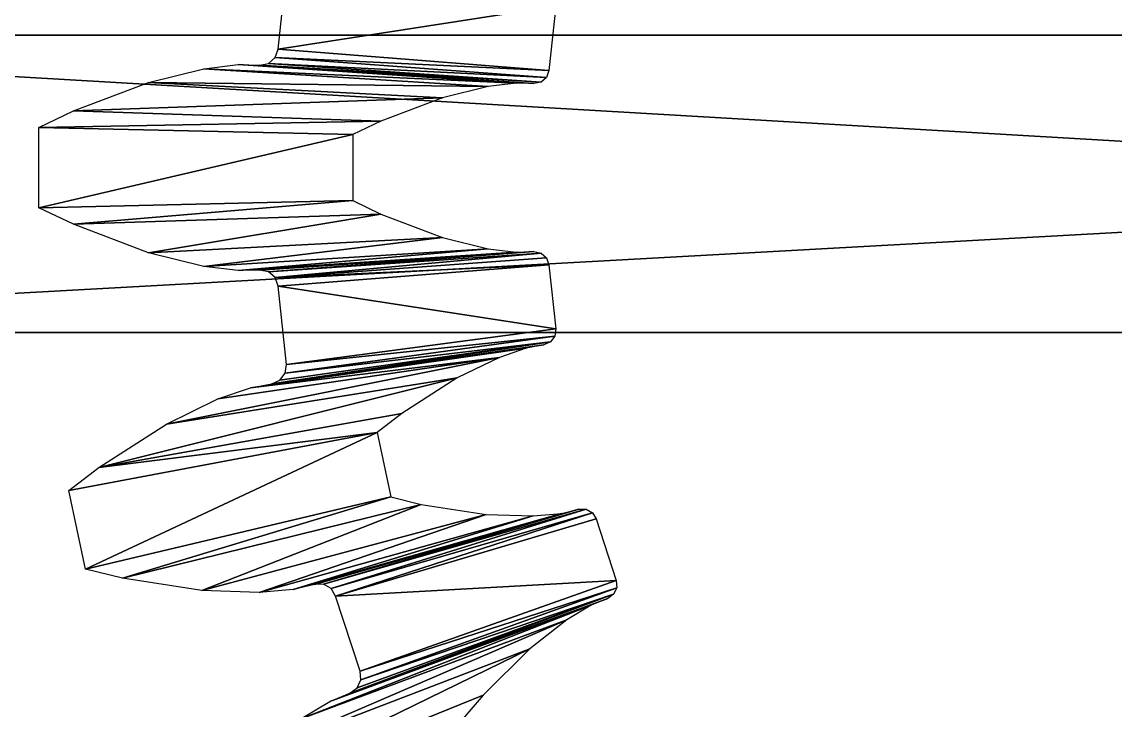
# Model space of a CAD drawing. Header units: inches. Extents: x 62 to 1153, y 3 to 780.
# Drawn here: x 72 to 86.71, y 21.62 to 30.88 of the extents above; entities that cross this region are included whole.
import ezdxf

# ---------------------------------------------------------------- set-up
doc = ezdxf.new("R2010")
doc.units = ezdxf.units.IN
doc.header["$MEASUREMENT"] = 0
doc.layers.add('Axel', color=2, linetype='Continuous')
doc.layers.add('Main_Gear', color=4, linetype='Continuous')

msp = doc.modelspace()

# ---------------------------------------------------------------- linework, layer by layer
at = {"layer": 'Axel'}
for points in [[(130.859, 26.701, -16.145), (62.359, 30.701, -16.145), (62.359, 26.701, -16.145)], [(62.359, 30.701, -16.145), (130.859, 26.701, -16.145), (134.859, 30.701, -16.145)], [(62.359, 30.701, -16.145), (134.859, 30.701, -20.145), (62.359, 30.701, -20.145)], [(134.859, 30.701, -20.145), (62.359, 30.701, -16.145), (134.859, 30.701, -16.145)], [(134.859, 30.701, -20.145), (62.359, 26.701, -20.145), (62.359, 30.701, -20.145)], [(62.359, 26.701, -20.145), (134.859, 30.701, -20.145), (130.859, 26.701, -20.145)], [(130.859, 26.701, -16.145), (62.359, 26.701, -20.145), (130.859, 26.701, -20.145)], [(62.359, 26.701, -20.145), (130.859, 26.701, -16.145), (62.359, 26.701, -16.145)]]:
    msp.add_3dface(points, dxfattribs=at)
at = {"layer": 'Main_Gear'}
for points in [[(79.187, 31.092, -11.468), (75.452, 30.515, -7.468), (75.563, 31.569, -7.468)], [(75.452, 30.515, -7.468), (79.187, 31.092, -11.468), (79.096, 30.228, -11.468)], [(79.096, 30.228, -11.468), (75.414, 30.402, -7.468), (75.452, 30.515, -7.468)], [(78.654, 30.058, -11.468), (74.454, 30.251, -7.468), (74.913, 30.308, -7.468)], [(74.913, 30.308, -7.468), (78.895, 30.052, -11.468), (78.654, 30.058, -11.468)], [(78.895, 30.052, -11.468), (74.913, 30.308, -7.468), (75.207, 30.3, -7.468)], [(78.991, 30.071, -11.468), (75.207, 30.3, -7.468), (75.324, 30.323, -7.468)], [(79.064, 30.135, -11.468), (75.324, 30.323, -7.468), (75.414, 30.402, -7.468)], [(75.324, 30.323, -7.468), (79.064, 30.135, -11.468), (78.991, 30.071, -11.468)], [(75.414, 30.402, -7.468), (79.096, 30.228, -11.468), (79.064, 30.135, -11.468)], [(78.277, 30.011, -11.468), (73.706, 30.066, -7.468), (74.454, 30.251, -7.468)], [(74.454, 30.251, -7.468), (78.654, 30.058, -11.468), (78.277, 30.011, -11.468)], [(75.207, 30.3, -7.468), (78.991, 30.071, -11.468), (78.895, 30.052, -11.468)], [(77.664, 29.86, -11.468), (72.697, 29.683, -7.468), (73.706, 30.066, -7.468)], [(73.706, 30.066, -7.468), (78.277, 30.011, -11.468), (77.664, 29.86, -11.468)], [(72.697, 29.683, -7.468), (77.664, 29.86, -11.468), (76.836, 29.545, -11.468)], [(76.836, 29.545, -11.468), (72.233, 29.461, -7.468), (72.697, 29.683, -7.468)], [(72.233, 29.461, -7.468), (76.836, 29.545, -11.468), (76.456, 29.364, -11.468)], [(76.456, 29.364, -11.468), (72.233, 28.38, -7.468), (72.233, 29.461, -7.468)], [(72.233, 28.38, -7.468), (76.456, 29.364, -11.468), (76.456, 28.477, -11.468)], [(76.456, 28.477, -11.468), (72.697, 28.158, -7.468), (72.233, 28.38, -7.468)], [(72.697, 28.158, -7.468), (76.456, 28.477, -11.468), (76.836, 28.295, -11.468)], [(76.836, 28.295, -11.468), (73.706, 27.775, -7.468), (72.697, 28.158, -7.468)], [(73.706, 27.775, -7.468), (76.836, 28.295, -11.468), (77.664, 27.981, -11.468)], [(77.664, 27.981, -11.468), (74.454, 27.59, -7.468), (73.706, 27.775, -7.468)], [(74.454, 27.59, -7.468), (77.664, 27.981, -11.468), (78.277, 27.829, -11.468)], [(78.277, 27.829, -11.468), (74.913, 27.533, -7.468), (74.454, 27.59, -7.468)], [(74.913, 27.533, -7.468), (78.277, 27.829, -11.468), (78.654, 27.783, -11.468)], [(78.654, 27.783, -11.468), (75.207, 27.54, -7.468), (74.913, 27.533, -7.468)], [(75.207, 27.54, -7.468), (78.654, 27.783, -11.468), (78.895, 27.789, -11.468)], [(78.895, 27.789, -11.468), (75.324, 27.517, -7.468), (75.207, 27.54, -7.468)], [(75.324, 27.517, -7.468), (78.895, 27.789, -11.468), (78.991, 27.77, -11.468)], [(78.991, 27.77, -11.468), (75.414, 27.439, -7.468), (75.324, 27.517, -7.468)], [(75.414, 27.439, -7.468), (78.991, 27.77, -11.468), (79.064, 27.705, -11.468)], [(79.096, 27.613, -11.468), (75.414, 27.439, -7.468), (79.064, 27.705, -11.468)], [(75.414, 27.439, -7.468), (79.096, 27.613, -11.468), (75.452, 27.326, -7.468)], [(79.187, 26.748, -11.468), (75.452, 27.326, -7.468), (79.096, 27.613, -11.468)], [(75.452, 27.326, -7.468), (79.187, 26.748, -11.468), (75.563, 26.271, -7.468)], [(79.116, 26.573, -11.468), (75.549, 26.153, -7.468), (79.175, 26.651, -11.468)], [(75.563, 26.271, -7.468), (79.175, 26.651, -11.468), (75.549, 26.153, -7.468)], [(79.175, 26.651, -11.468), (75.563, 26.271, -7.468), (79.187, 26.748, -11.468)], [(75.079, 25.957, -7.468), (79.026, 26.535, -11.468), (78.79, 26.49, -11.468)], [(79.026, 26.535, -11.468), (75.079, 25.957, -7.468), (75.368, 26.011, -7.468)], [(78.431, 26.366, -11.468), (75.079, 25.957, -7.468), (78.79, 26.49, -11.468)], [(75.368, 26.011, -7.468), (79.116, 26.573, -11.468), (79.026, 26.535, -11.468)], [(79.116, 26.573, -11.468), (75.368, 26.011, -7.468), (75.477, 26.058, -7.468)], [(75.549, 26.153, -7.468), (79.116, 26.573, -11.468), (75.477, 26.058, -7.468)], [(73.948, 25.469, -7.468), (78.431, 26.366, -11.468), (77.862, 26.091, -11.468)], [(78.431, 26.366, -11.468), (73.948, 25.469, -7.468), (74.642, 25.806, -7.468)], [(75.079, 25.957, -7.468), (78.431, 26.366, -11.468), (74.642, 25.806, -7.468)], [(73.041, 24.885, -7.468), (77.862, 26.091, -11.468), (77.118, 25.611, -11.468)], [(77.862, 26.091, -11.468), (73.041, 24.885, -7.468), (73.948, 25.469, -7.468)], [(76.785, 25.354, -11.468), (73.041, 24.885, -7.468), (77.118, 25.611, -11.468)], [(76.785, 25.354, -11.468), (72.859, 23.514, -7.468), (72.634, 24.572, -7.468)], [(73.041, 24.885, -7.468), (76.785, 25.354, -11.468), (72.634, 24.572, -7.468)], [(72.859, 23.514, -7.468), (76.785, 25.354, -11.468), (76.969, 24.487, -11.468)], [(76.969, 24.487, -11.468), (73.358, 23.393, -7.468), (72.859, 23.514, -7.468)], [(73.358, 23.393, -7.468), (76.969, 24.487, -11.468), (77.378, 24.388, -11.468)], [(77.378, 24.388, -11.468), (74.424, 23.228, -7.468), (73.358, 23.393, -7.468)], [(74.424, 23.228, -7.468), (77.378, 24.388, -11.468), (78.253, 24.253, -11.468)], [(79.497, 24.321, -11.468), (76.061, 23.313, -7.468), (75.942, 23.311, -7.468)], [(75.942, 23.311, -7.468), (79.263, 24.265, -11.468), (79.497, 24.321, -11.468)], [(79.595, 24.322, -11.468), (76.165, 23.255, -7.468), (76.061, 23.313, -7.468)], [(76.061, 23.313, -7.468), (79.497, 24.321, -11.468), (79.595, 24.322, -11.468)], [(76.165, 23.255, -7.468), (79.595, 24.322, -11.468), (79.68, 24.274, -11.468)], [(79.68, 24.274, -11.468), (76.226, 23.152, -7.468), (76.165, 23.255, -7.468)], [(76.226, 23.152, -7.468), (79.68, 24.274, -11.468), (79.73, 24.191, -11.468)], [(78.253, 24.253, -11.468), (75.195, 23.203, -7.468), (74.424, 23.228, -7.468)], [(75.195, 23.203, -7.468), (78.253, 24.253, -11.468), (78.885, 24.232, -11.468)], [(78.885, 24.232, -11.468), (75.656, 23.243, -7.468), (75.195, 23.203, -7.468)], [(75.656, 23.243, -7.468), (78.885, 24.232, -11.468), (79.263, 24.265, -11.468)], [(79.263, 24.265, -11.468), (75.942, 23.311, -7.468), (75.656, 23.243, -7.468)], [(79.999, 23.364, -11.468), (76.226, 23.152, -7.468), (79.73, 24.191, -11.468)], [(76.226, 23.152, -7.468), (79.999, 23.364, -11.468), (76.554, 22.144, -7.468)], [(80.008, 23.266, -11.468), (76.554, 22.144, -7.468), (79.999, 23.364, -11.468)], [(76.554, 22.144, -7.468), (80.008, 23.266, -11.468), (76.564, 22.025, -7.468)], [(79.967, 23.178, -11.468), (76.564, 22.025, -7.468), (80.008, 23.266, -11.468)], [(76.146, 21.735, -7.468), (79.887, 23.121, -11.468), (79.664, 23.029, -11.468)], [(79.887, 23.121, -11.468), (76.146, 21.735, -7.468), (76.417, 21.848, -7.468)], [(76.417, 21.848, -7.468), (79.967, 23.178, -11.468), (79.887, 23.121, -11.468)], [(79.967, 23.178, -11.468), (76.417, 21.848, -7.468), (76.514, 21.917, -7.468)], [(76.564, 22.025, -7.468), (79.967, 23.178, -11.468), (76.514, 21.917, -7.468)], [(75.749, 21.497, -7.468), (79.664, 23.029, -11.468), (79.339, 22.833, -11.468)], [(79.664, 23.029, -11.468), (75.749, 21.497, -7.468), (76.146, 21.735, -7.468)], [(75.141, 21.024, -7.468), (79.339, 22.833, -11.468), (78.84, 22.445, -11.468)], [(79.339, 22.833, -11.468), (75.141, 21.024, -7.468), (75.749, 21.497, -7.468)], [(74.375, 20.263, -7.468), (78.84, 22.445, -11.468), (78.212, 21.821, -11.468)], [(78.84, 22.445, -11.468), (74.375, 20.263, -7.468), (75.141, 21.024, -7.468)], [(77.939, 21.501, -11.468), (74.375, 20.263, -7.468), (78.212, 21.821, -11.468)]]:
    msp.add_3dface(points, dxfattribs=at)

doc.saveas('drawing.dxf')
